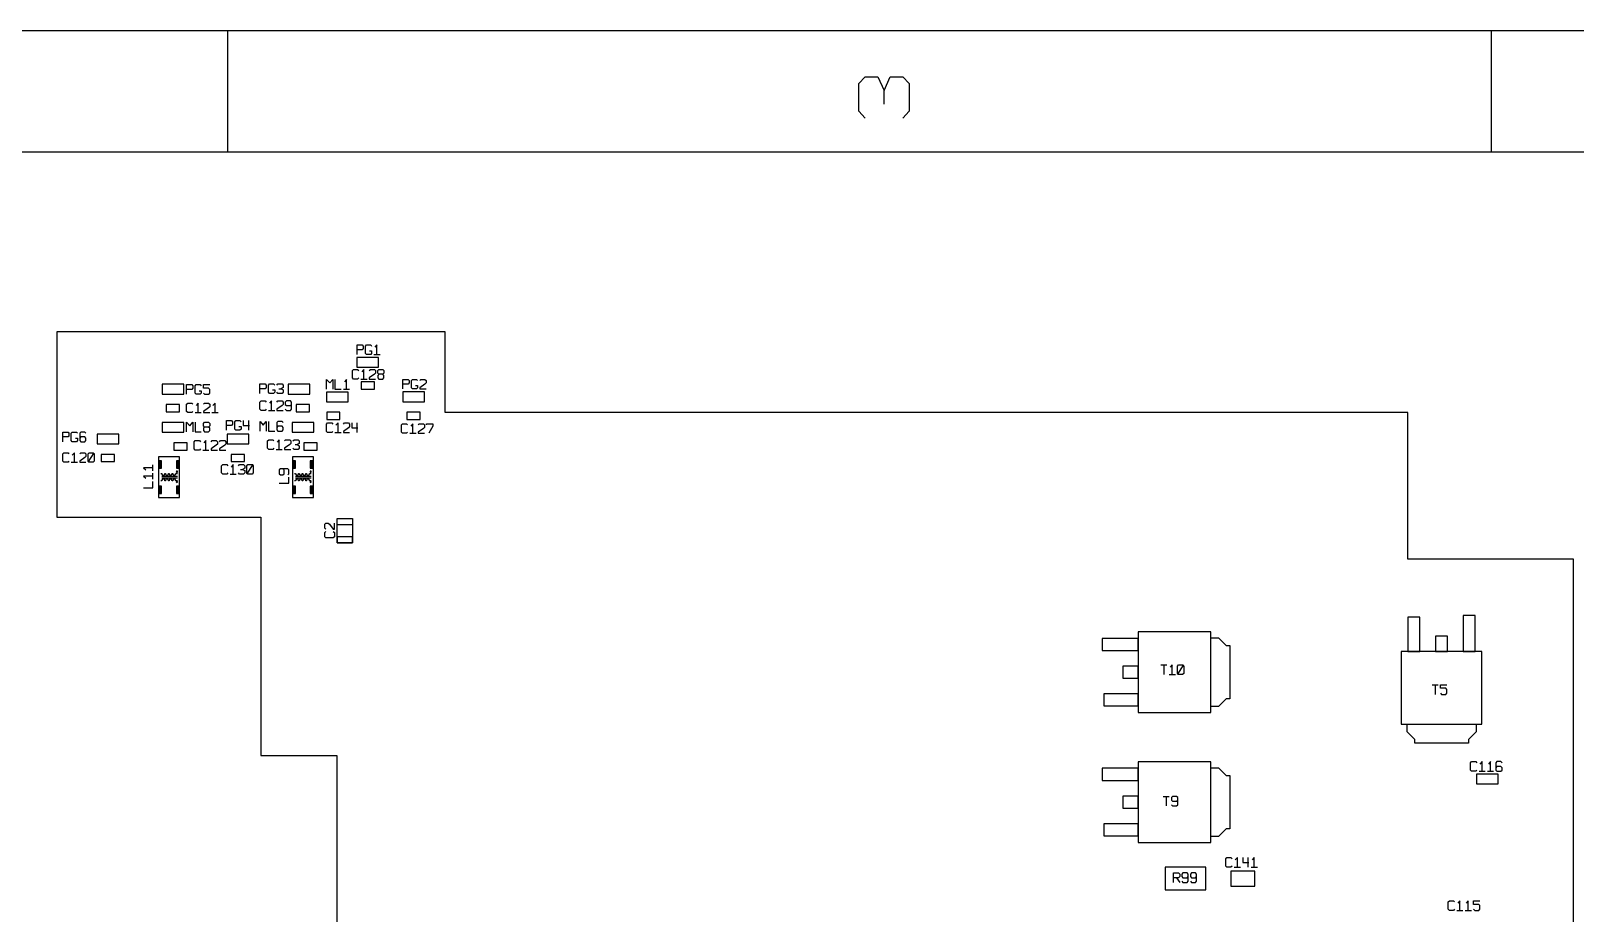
# Model space of a CAD drawing. Extents: x -262 to 926, y -118 to 722.
# Drawn here: x -11.1 to 351.9, y 514.7 to 722 of the extents above; entities that cross this region are included whole.
import ezdxf

# ---------------------------------------------------------------- set-up
doc = ezdxf.new("R2010")
doc.units = 0
doc.layers.add('1', color=1, linetype='CONTINUOUS')

msp = doc.modelspace()

# ---------------------------------------------------------------- linework, layer by layer
at = {"layer": '1'}
for p, q in [((926.33, 721.97), (-261.92, 721.97)), ((35.13, 721.97), (35.13, 693.7)), ((332.2, 721.97), (332.2, 693.7)), ((183.58, 709.6), (185.05, 711.2)), ((183.58, 703.12), (183.58, 709.6)), ((185.05, 711.2), (188, 711.2)), ((188, 711.2), (189.48, 707.97)), ((189.48, 707.97), (190.95, 711.2)), ((189.48, 704.75), (189.48, 707.97)), ((190.95, 711.2), (193.9, 711.2)), ((193.9, 711.2), (195.38, 709.6)), ((195.38, 709.6), (195.38, 703.12)), ((185.05, 701.5), (183.58, 703.12)), ((195.38, 703.12), (193.9, 701.5)), ((899.93, 693.47), (-235.5, 693.47)), ((86.3, 651.3), (-4.95, 651.3)), ((-4.95, 651.3), (-4.95, 607.72)), ((86.3, 632.32), (86.3, 651.3)), ((65.6, 645.93), (65.6, 648.18)), ((65.6, 648.18), (66.8, 648.18)), ((66.8, 647.05), (65.6, 647.05)), ((66.8, 648.18), (67.05, 647.9)), ((67.05, 647.33), (66.8, 647.05)), ((67.05, 647.9), (67.05, 647.33)), ((67.57, 647.9), (67.82, 648.18)), ((67.57, 646.2), (67.57, 647.9)), ((67.82, 645.92), (67.57, 646.2)), ((67.82, 648.18), (68.8, 648.18)), ((68.55, 646.78), (69.02, 646.78)), ((68.8, 648.18), (69.02, 647.9)), ((69.02, 646.2), (68.8, 645.92)), ((69.02, 646.78), (69.02, 646.2)), ((70.27, 648.18), (69.8, 647.63)), ((70.27, 645.93), (70.27, 648.18)), ((70.65, 645.2), (65.57, 645.2)), ((65.57, 645.2), (65.57, 642.93)), ((65.57, 642.93), (70.65, 642.93)), ((68.8, 645.92), (67.82, 645.92)), ((69.55, 645.93), (71.02, 645.93)), ((70.65, 642.93), (70.65, 645.2)), ((24.85, 638.93), (19.75, 638.93)), ((19.75, 638.93), (19.75, 636.65)), ((24.85, 636.65), (24.85, 638.93)), ((42.77, 636.75), (42.77, 639.03)), ((42.77, 639.03), (44, 639.03)), ((44, 639.03), (44.22, 638.73)), ((44.77, 638.73), (45, 639.03)), ((45, 639.03), (45.97, 639.03)), ((45.97, 639.03), (46.22, 638.73)), ((46.75, 638.73), (46.97, 639.03)), ((46.97, 639.03), (47.95, 639.03)), ((47.95, 639.03), (48.2, 638.73)), ((54.5, 638.93), (49.4, 638.93)), ((49.4, 638.93), (49.4, 636.65)), ((54.5, 636.65), (54.5, 638.93)), ((58.4, 637.82), (58.4, 640.1)), ((58.4, 640.1), (59.15, 639.25)), ((59.15, 639.25), (59.88, 640.1)), ((59.88, 640.1), (59.88, 637.82)), ((60.4, 640.1), (60.4, 637.82)), ((63.1, 640.1), (62.63, 639.52)), ((63.1, 637.82), (63.1, 640.1)), ((64.52, 642.15), (64.77, 642.42)), ((64.52, 640.45), (64.52, 642.15)), ((64.77, 640.17), (64.52, 640.45)), ((64.77, 642.42), (65.72, 642.42)), ((65.72, 640.17), (64.77, 640.17)), ((65.72, 642.42), (65.97, 642.15)), ((65.97, 640.45), (65.72, 640.17)), ((66.5, 640.17), (67.95, 640.17)), ((66.55, 639.52), (66.55, 637.82)), ((69.67, 639.52), (66.55, 639.52)), ((67.22, 642.42), (66.75, 641.87)), ((67.22, 640.17), (67.22, 642.42)), ((68.47, 642.15), (68.72, 642.42)), ((69.7, 641.3), (68.47, 640.45)), ((68.47, 640.45), (68.47, 640.17)), ((68.47, 640.17), (69.92, 640.17)), ((68.72, 642.42), (69.7, 642.42)), ((69.67, 637.82), (69.67, 639.52)), ((69.7, 642.42), (69.92, 642.15)), ((69.92, 641.57), (69.7, 641.3)), ((69.92, 642.15), (69.92, 641.57)), ((70.45, 642.15), (70.7, 642.42)), ((70.45, 641.57), (70.45, 642.15)), ((70.7, 641.3), (70.45, 641.57)), ((70.7, 641.3), (70.45, 641.02)), ((70.45, 641.02), (70.45, 640.45)), ((70.45, 640.45), (70.7, 640.17)), ((70.7, 642.42), (71.67, 642.42)), ((71.67, 641.3), (70.7, 641.3)), ((70.7, 640.17), (71.67, 640.17)), ((71.67, 642.42), (71.92, 642.15)), ((71.92, 641.57), (71.67, 641.3)), ((71.92, 641.02), (71.67, 641.3)), ((71.67, 640.17), (71.92, 640.45)), ((71.92, 642.15), (71.92, 641.57)), ((71.92, 640.45), (71.92, 641.02)), ((76.37, 637.83), (76.37, 640.1)), ((76.37, 640.1), (77.6, 640.1)), ((77.6, 638.97), (76.37, 638.97)), ((77.6, 640.1), (77.82, 639.83)), ((77.82, 639.25), (77.6, 638.97)), ((77.82, 639.83), (77.82, 639.25)), ((78.35, 639.83), (78.6, 640.1)), ((78.35, 638.12), (78.35, 639.83)), ((78.6, 640.1), (79.57, 640.1)), ((79.57, 640.1), (79.82, 639.83)), ((80.35, 639.83), (80.57, 640.1)), ((81.55, 638.97), (80.35, 638.12)), ((80.57, 640.1), (81.55, 640.1)), ((81.55, 640.1), (81.8, 639.83)), ((81.8, 639.25), (81.55, 638.97)), ((81.8, 639.83), (81.8, 639.25)), ((19.75, 636.65), (24.85, 636.65)), ((25.52, 636.58), (25.52, 638.85)), ((25.52, 638.85), (26.75, 638.85)), ((26.75, 637.7), (25.52, 637.7)), ((26.75, 638.85), (27, 638.55)), ((27, 638), (26.75, 637.7)), ((27, 638.55), (27, 638)), ((27.52, 638.55), (27.75, 638.85)), ((27.52, 636.85), (27.52, 638.55)), ((27.75, 636.58), (27.52, 636.85)), ((27.75, 638.85), (28.72, 638.85)), ((28.72, 636.58), (27.75, 636.58)), ((28.47, 637.43), (28.97, 637.43)), ((28.72, 638.85), (28.97, 638.55)), ((28.97, 636.85), (28.72, 636.58)), ((28.97, 637.43), (28.97, 636.85)), ((29.5, 638), (29.5, 638.85)), ((29.5, 638.85), (30.95, 638.85)), ((30.7, 638), (29.5, 638)), ((29.5, 636.85), (29.75, 636.58)), ((29.75, 636.58), (30.7, 636.58)), ((30.95, 637.7), (30.7, 638)), ((30.7, 636.58), (30.95, 636.85)), ((30.95, 636.85), (30.95, 637.7)), ((44, 637.9), (42.77, 637.9)), ((44.22, 638.18), (44, 637.9)), ((44.22, 638.73), (44.22, 638.18)), ((44.77, 637.05), (44.77, 638.73)), ((45, 636.75), (44.77, 637.05)), ((45.97, 636.75), (45, 636.75)), ((45.72, 637.6), (46.22, 637.6)), ((46.22, 637.05), (45.97, 636.75)), ((46.22, 637.6), (46.22, 637.05)), ((46.97, 636.75), (46.75, 637.05)), ((47.95, 636.75), (46.97, 636.75)), ((47.22, 637.9), (47.72, 637.9)), ((48.2, 638.18), (47.72, 637.9)), ((47.72, 637.9), (48.2, 637.6)), ((48.2, 637.05), (47.95, 636.75)), ((48.2, 638.73), (48.2, 638.18)), ((48.2, 637.6), (48.2, 637.05)), ((49.4, 636.65), (54.5, 636.65)), ((63.48, 637.12), (58.38, 637.12)), ((58.38, 637.12), (58.38, 634.85)), ((60.4, 637.82), (61.85, 637.82)), ((62.38, 637.82), (63.83, 637.82)), ((63.48, 634.85), (63.48, 637.12)), ((66.55, 637.82), (69.67, 637.82)), ((81.45, 637.13), (76.35, 637.13)), ((76.35, 637.13), (76.35, 634.85)), ((78.6, 637.83), (78.35, 638.12)), ((79.57, 637.83), (78.6, 637.83)), ((79.32, 638.67), (79.82, 638.67)), ((79.82, 638.12), (79.57, 637.83)), ((79.82, 638.67), (79.82, 638.12)), ((80.35, 638.12), (80.35, 637.83)), ((80.35, 637.83), (81.8, 637.83)), ((81.45, 634.85), (81.45, 637.13)), ((23.85, 634.15), (20.75, 634.15)), ((20.75, 634.15), (20.75, 632.45)), ((20.75, 632.45), (23.85, 632.45)), ((23.85, 632.45), (23.85, 634.15)), ((25.52, 634.25), (25.77, 634.52)), ((25.52, 632.55), (25.52, 634.25)), ((25.77, 632.27), (25.52, 632.55)), ((25.77, 634.52), (26.75, 634.52)), ((26.75, 632.27), (25.77, 632.27)), ((26.75, 634.52), (27, 634.25)), ((27, 632.55), (26.75, 632.27)), ((27.52, 632.27), (28.97, 632.27)), ((28.25, 634.52), (27.75, 633.97)), ((28.25, 632.27), (28.25, 634.52)), ((29.5, 634.25), (29.75, 634.52)), ((30.7, 633.4), (29.5, 632.55)), ((29.5, 632.55), (29.5, 632.27)), ((29.5, 632.27), (30.95, 632.27)), ((29.75, 634.52), (30.7, 634.52)), ((30.7, 634.52), (30.95, 634.25)), ((30.95, 633.67), (30.7, 633.4)), ((30.95, 634.25), (30.95, 633.67)), ((31.47, 632.27), (32.92, 632.27)), ((32.2, 634.52), (31.72, 633.97)), ((32.2, 632.27), (32.2, 634.52)), ((42.77, 634.77), (43.02, 635.07)), ((42.77, 633.07), (42.77, 634.77)), ((43.02, 632.8), (42.77, 633.07)), ((43.02, 635.07), (44, 635.07)), ((44, 632.8), (43.02, 632.8)), ((44, 635.07), (44.22, 634.77)), ((44.22, 633.07), (44, 632.8)), ((44.77, 632.8), (46.22, 632.8)), ((45.5, 635.07), (45, 634.5)), ((45.5, 632.8), (45.5, 635.07)), ((46.75, 634.77), (46.97, 635.07)), ((47.95, 633.92), (46.75, 633.07)), ((46.75, 633.07), (46.75, 632.8)), ((46.75, 632.8), (48.2, 632.8)), ((46.97, 635.07), (47.95, 635.07)), ((47.95, 635.07), (48.2, 634.77)), ((48.2, 634.22), (47.95, 633.92)), ((48.2, 634.77), (48.2, 634.22)), ((48.97, 635.07), (48.72, 634.77)), ((48.72, 634.77), (48.72, 634.22)), ((48.72, 634.22), (48.97, 633.92)), ((48.72, 633.07), (48.97, 632.8)), ((49.92, 635.07), (48.97, 635.07)), ((48.97, 633.92), (49.92, 633.92)), ((48.97, 632.8), (49.92, 632.8)), ((50.17, 634.77), (49.92, 635.07)), ((49.92, 633.92), (50.17, 634.22)), ((49.92, 632.8), (50.17, 633.07)), ((50.17, 633.07), (50.17, 634.77)), ((54.4, 634.15), (51.27, 634.15)), ((51.27, 634.15), (51.27, 632.45)), ((51.27, 632.45), (54.4, 632.45)), ((54.4, 632.45), (54.4, 634.15)), ((58.38, 634.85), (63.48, 634.85)), ((58.47, 632.35), (58.47, 630.65)), ((61.57, 632.35), (58.47, 632.35)), ((61.57, 630.65), (61.57, 632.35)), ((76.35, 634.85), (81.45, 634.85)), ((77.32, 632.35), (77.32, 630.65)), ((80.45, 632.35), (77.32, 632.35)), ((80.45, 630.65), (80.45, 632.35)), ((312.63, 632.32), (86.3, 632.32)), ((312.63, 597.82), (312.63, 632.32)), ((24.85, 629.92), (19.75, 629.92)), ((19.75, 629.92), (19.75, 627.67)), ((24.85, 627.67), (24.85, 629.92)), ((25.53, 627.77), (25.53, 630.02)), ((25.53, 630.02), (26.28, 629.2)), ((26.28, 629.2), (27, 630.02)), ((27, 630.02), (27, 627.77)), ((27.53, 630.02), (27.53, 627.77)), ((29.5, 629.75), (29.75, 630.02)), ((29.5, 629.2), (29.5, 629.75)), ((29.75, 628.9), (29.5, 629.2)), ((29.75, 628.9), (29.5, 628.62)), ((29.5, 628.62), (29.5, 628.05)), ((29.5, 628.05), (29.75, 627.77)), ((29.75, 630.02), (30.7, 630.02)), ((30.7, 628.9), (29.75, 628.9)), ((30.7, 630.02), (30.95, 629.75)), ((30.95, 629.2), (30.7, 628.9)), ((30.95, 628.62), (30.7, 628.9)), ((30.7, 627.77), (30.95, 628.05)), ((30.95, 629.75), (30.95, 629.2)), ((30.95, 628.05), (30.95, 628.62)), ((34.87, 628.13), (34.87, 630.4)), ((34.87, 630.4), (36.1, 630.4)), ((36.1, 629.28), (34.87, 629.28)), ((36.1, 630.4), (36.32, 630.13)), ((36.32, 629.55), (36.1, 629.28)), ((36.32, 630.13), (36.32, 629.55)), ((36.85, 630.13), (37.1, 630.4)), ((36.85, 628.43), (36.85, 630.13)), ((37.1, 628.13), (36.85, 628.43)), ((37.1, 630.4), (38.07, 630.4)), ((38.07, 628.13), (37.1, 628.13)), ((37.82, 628.98), (38.32, 628.98)), ((38.07, 630.4), (38.32, 630.13)), ((38.32, 628.43), (38.07, 628.13)), ((38.32, 628.98), (38.32, 628.43)), ((38.85, 630.4), (38.85, 629.28)), ((38.85, 629.28), (40.3, 629.28)), ((40.05, 630.4), (40.05, 628.13)), ((42.78, 627.95), (42.78, 630.22)), ((42.78, 630.22), (43.5, 629.37)), ((43.5, 629.37), (44.23, 630.22)), ((44.23, 630.22), (44.23, 627.95)), ((44.78, 630.22), (44.78, 627.95)), ((46.98, 630.22), (46.75, 629.92)), ((46.75, 629.92), (46.75, 628.22)), ((46.98, 629.07), (46.75, 628.8)), ((46.75, 628.22), (46.98, 627.95)), ((47.95, 630.22), (46.98, 630.22)), ((47.95, 629.07), (46.98, 629.07)), ((48.2, 629.92), (47.95, 630.22)), ((48.2, 628.8), (47.95, 629.07)), ((47.95, 627.95), (48.2, 628.22)), ((48.2, 628.22), (48.2, 628.8)), ((55.4, 629.92), (50.3, 629.92)), ((50.3, 629.92), (50.3, 627.67)), ((55.4, 627.67), (55.4, 629.92)), ((58.4, 629.57), (58.65, 629.85)), ((58.4, 627.87), (58.4, 629.57)), ((58.47, 630.65), (61.57, 630.65)), ((58.65, 629.85), (59.62, 629.85)), ((59.62, 629.85), (59.87, 629.57)), ((61.12, 629.85), (60.62, 629.3)), ((61.12, 627.6), (61.12, 629.85)), ((62.37, 629.57), (62.62, 629.85)), ((63.57, 628.72), (62.37, 627.87)), ((62.62, 629.85), (63.57, 629.85)), ((63.57, 629.85), (63.82, 629.57)), ((63.82, 629), (63.57, 628.72)), ((63.82, 629.57), (63.82, 629)), ((64.35, 629.85), (64.35, 628.72)), ((64.35, 628.72), (65.8, 628.72)), ((65.57, 629.85), (65.57, 627.6)), ((76.02, 629.4), (76.25, 629.67)), ((76.02, 627.7), (76.02, 629.4)), ((76.25, 629.67), (77.22, 629.67)), ((77.22, 629.67), (77.47, 629.4)), ((77.32, 630.65), (80.45, 630.65)), ((78.72, 629.67), (78.25, 629.1)), ((78.72, 627.42), (78.72, 629.67)), ((79.97, 629.4), (80.22, 629.67)), ((81.2, 628.55), (79.97, 627.7)), ((80.22, 629.67), (81.2, 629.67)), ((81.2, 629.67), (81.42, 629.4)), ((81.42, 628.82), (81.2, 628.55)), ((81.42, 629.4), (81.42, 628.82)), ((81.95, 629.4), (81.95, 629.67)), ((81.95, 629.67), (83.42, 629.67)), ((83.42, 629.1), (82.45, 627.42)), ((83.42, 629.67), (83.42, 629.1)), ((-3.58, 625.45), (-3.58, 627.7)), ((-3.58, 627.7), (-2.35, 627.7)), ((-2.35, 626.57), (-3.58, 626.57)), ((-2.35, 627.7), (-2.13, 627.42)), ((-2.13, 626.85), (-2.35, 626.57)), ((-2.13, 627.42), (-2.13, 626.85)), ((-1.6, 627.42), (-1.35, 627.7)), ((-1.6, 625.72), (-1.6, 627.42)), ((-1.35, 625.45), (-1.6, 625.72)), ((-1.35, 627.7), (-0.38, 627.7)), ((-0.38, 625.45), (-1.35, 625.45)), ((-0.63, 626.27), (-0.13, 626.27)), ((-0.38, 627.7), (-0.13, 627.42)), ((-0.13, 625.72), (-0.38, 625.45)), ((-0.13, 626.27), (-0.13, 625.72)), ((0.62, 627.7), (0.4, 627.42)), ((0.4, 627.42), (0.4, 625.72)), ((0.62, 626.57), (0.4, 626.27)), ((0.4, 625.72), (0.62, 625.45)), ((1.6, 627.7), (0.62, 627.7)), ((1.6, 626.57), (0.62, 626.57)), ((0.62, 625.45), (1.6, 625.45)), ((1.85, 627.42), (1.6, 627.7)), ((1.85, 626.27), (1.6, 626.57)), ((1.6, 625.45), (1.85, 625.72)), ((1.85, 625.72), (1.85, 626.27)), ((9.57, 627.23), (4.47, 627.23)), ((4.47, 627.23), (4.47, 624.98)), ((4.47, 624.98), (9.57, 624.98)), ((9.57, 624.98), (9.57, 627.23)), ((19.75, 627.67), (24.85, 627.67)), ((25.65, 625.15), (22.55, 625.15)), ((22.55, 625.15), (22.55, 623.45)), ((25.65, 623.45), (25.65, 625.15)), ((27.32, 625.45), (27.57, 625.72)), ((27.32, 623.75), (27.32, 625.45)), ((27.53, 627.77), (28.98, 627.77)), ((27.57, 625.72), (28.55, 625.72)), ((28.55, 625.72), (28.77, 625.45)), ((30.05, 625.72), (29.55, 625.15)), ((29.75, 627.77), (30.7, 627.77)), ((30.05, 623.45), (30.05, 625.72)), ((31.3, 625.45), (31.52, 625.72)), ((32.5, 624.6), (31.3, 623.75)), ((31.52, 625.72), (32.5, 625.72)), ((32.5, 625.72), (32.75, 625.45)), ((32.75, 624.87), (32.5, 624.6)), ((32.75, 625.45), (32.75, 624.87)), ((33.27, 625.45), (33.52, 625.72)), ((34.47, 624.6), (33.27, 623.75)), ((33.52, 625.72), (34.47, 625.72)), ((34.47, 625.72), (34.72, 625.45)), ((34.72, 624.87), (34.47, 624.6)), ((34.72, 625.45), (34.72, 624.87)), ((40.12, 627.23), (35.02, 627.23)), ((35.02, 627.23), (35.02, 624.98)), ((35.02, 624.98), (40.12, 624.98)), ((40.12, 624.98), (40.12, 627.23)), ((44.57, 625.62), (44.82, 625.9)), ((44.57, 623.92), (44.57, 625.62)), ((44.78, 627.95), (46.23, 627.95)), ((44.82, 625.9), (45.8, 625.9)), ((45.8, 625.9), (46.02, 625.62)), ((47.27, 625.9), (46.8, 625.35)), ((46.98, 627.95), (47.95, 627.95)), ((47.27, 623.65), (47.27, 625.9)), ((48.55, 625.62), (48.77, 625.9)), ((49.75, 624.77), (48.55, 623.92)), ((48.77, 625.9), (49.75, 625.9)), ((49.75, 625.9), (50, 625.62)), ((50, 625.05), (49.75, 624.77)), ((50, 625.62), (50, 625.05)), ((50.3, 627.67), (55.4, 627.67)), ((50.52, 625.62), (50.77, 625.9)), ((50.77, 625.9), (51.72, 625.9)), ((51, 624.77), (51.5, 624.77)), ((51.97, 625.05), (51.5, 624.77)), ((51.5, 624.77), (51.97, 624.5)), ((51.72, 625.9), (51.97, 625.62)), ((51.97, 625.62), (51.97, 625.05)), ((51.97, 624.5), (51.97, 623.92)), ((56.2, 625.15), (53.07, 625.15)), ((53.07, 625.15), (53.07, 623.45)), ((56.2, 623.45), (56.2, 625.15)), ((58.65, 627.6), (58.4, 627.87)), ((59.62, 627.6), (58.65, 627.6)), ((59.87, 627.87), (59.62, 627.6)), ((60.4, 627.6), (61.85, 627.6)), ((62.37, 627.87), (62.37, 627.6)), ((62.37, 627.6), (63.82, 627.6)), ((76.25, 627.42), (76.02, 627.7)), ((77.22, 627.42), (76.25, 627.42)), ((77.47, 627.7), (77.22, 627.42)), ((78, 627.42), (79.45, 627.42)), ((79.97, 627.7), (79.97, 627.42)), ((79.97, 627.42), (81.42, 627.42)), ((-3.58, 622.57), (-3.33, 622.85)), ((-3.58, 620.87), (-3.58, 622.57)), ((-3.33, 620.6), (-3.58, 620.87)), ((-3.33, 622.85), (-2.35, 622.85)), ((-2.35, 622.85), (-2.13, 622.57)), ((-2.13, 620.87), (-2.35, 620.6)), ((-0.85, 622.85), (-1.35, 622.27)), ((-0.85, 620.6), (-0.85, 622.85)), ((0.4, 622.57), (0.62, 622.85)), ((1.6, 621.72), (0.4, 620.87)), ((0.4, 620.87), (0.4, 620.6)), ((0.62, 622.85), (1.6, 622.85)), ((1.6, 622.85), (1.85, 622.57)), ((1.85, 622), (1.6, 621.72)), ((1.85, 622.57), (1.85, 622)), ((2.37, 622.57), (2.62, 622.85)), ((2.37, 620.6), (3.82, 622.85)), ((2.37, 620.87), (2.37, 622.57)), ((2.62, 620.6), (2.37, 620.87)), ((2.62, 622.85), (3.57, 622.85)), ((3.57, 622.85), (3.82, 622.57)), ((3.82, 620.87), (3.57, 620.6)), ((3.82, 622.57), (3.82, 620.87)), ((8.57, 622.45), (5.47, 622.45)), ((5.47, 622.45), (5.47, 620.77)), ((5.47, 620.77), (8.57, 620.77)), ((8.57, 620.77), (8.57, 622.45)), ((18.93, 621.92), (18.93, 612.37)), ((23.88, 621.92), (18.93, 621.92)), ((19.63, 620.95), (19.08, 620.95)), ((19.08, 620.95), (19.08, 619.25)), ((19.35, 619.25), (19.35, 620.95)), ((19.63, 619.25), (19.63, 620.95)), ((22.55, 623.45), (25.65, 623.45)), ((23.73, 620.95), (23.18, 620.95)), ((23.18, 620.95), (23.18, 619.25)), ((23.45, 619.25), (23.45, 620.95)), ((23.73, 619.25), (23.73, 620.95)), ((23.88, 612.37), (23.88, 621.92)), ((27.57, 623.45), (27.32, 623.75)), ((28.55, 623.45), (27.57, 623.45)), ((28.77, 623.75), (28.55, 623.45)), ((29.3, 623.45), (30.77, 623.45)), ((31.3, 623.75), (31.3, 623.45)), ((31.3, 623.45), (32.75, 623.45)), ((33.27, 623.75), (33.27, 623.45)), ((33.27, 623.45), (34.72, 623.45)), ((39.12, 622.45), (36.02, 622.45)), ((36.02, 622.45), (36.02, 620.77)), ((36.02, 620.77), (39.12, 620.77)), ((39.12, 620.77), (39.12, 622.45)), ((44.82, 623.65), (44.57, 623.92)), ((45.8, 623.65), (44.82, 623.65)), ((46.02, 623.92), (45.8, 623.65)), ((46.55, 623.65), (48.02, 623.65)), ((48.55, 623.92), (48.55, 623.65)), ((48.55, 623.65), (50, 623.65)), ((50.38, 621.92), (50.38, 612.37)), ((55.33, 621.92), (50.38, 621.92)), ((51.08, 620.95), (50.5, 620.95)), ((50.5, 620.95), (50.5, 619.25)), ((50.77, 623.65), (50.52, 623.92)), ((51.72, 623.65), (50.77, 623.65)), ((50.8, 619.25), (50.8, 620.95)), ((51.08, 619.25), (51.08, 620.95)), ((51.97, 623.92), (51.72, 623.65)), ((53.07, 623.45), (56.2, 623.45)), ((55.18, 620.95), (54.6, 620.95)), ((54.6, 620.95), (54.6, 619.25)), ((54.9, 619.25), (54.9, 620.95)), ((55.18, 619.25), (55.18, 620.95)), ((55.33, 612.37), (55.33, 621.92)), ((-2.35, 620.6), (-3.33, 620.6)), ((-1.6, 620.6), (-0.13, 620.6)), ((0.4, 620.6), (1.85, 620.6)), ((3.57, 620.6), (2.62, 620.6)), ((17.6, 619.32), (15.35, 619.32)), ((15.35, 619.32), (15.9, 618.85)), ((17.6, 617.35), (15.35, 617.35)), ((15.35, 617.35), (15.9, 616.85)), ((17.6, 618.6), (17.6, 620.05)), ((17.6, 616.62), (17.6, 618.07)), ((19.08, 619.25), (19.63, 619.25)), ((19.43, 617.97), (19.7, 617.97)), ((19.7, 617.97), (19.7, 617.9)), ((19.7, 617.9), (19.8, 617.65)), ((23.38, 617.25), (19.7, 617.25)), ((19.8, 617.65), (20.05, 617.55)), ((20.05, 617.55), (20.3, 617.65)), ((20.3, 617.65), (20.43, 617.9)), ((20.43, 617.9), (20.43, 617.97)), ((20.43, 617.97), (20.55, 617.97)), ((20.55, 617.97), (20.55, 617.9)), ((20.55, 617.9), (20.65, 617.65)), ((20.65, 617.65), (20.9, 617.55)), ((20.9, 617.55), (21.15, 617.65)), ((21.15, 617.65), (21.25, 617.9)), ((21.25, 617.9), (21.25, 617.97)), ((21.25, 617.97), (21.4, 617.97)), ((21.4, 617.97), (21.4, 617.9)), ((21.4, 617.9), (21.5, 617.65)), ((21.5, 617.65), (21.75, 617.55)), ((21.75, 617.55), (22, 617.65)), ((22, 617.65), (22.1, 617.9)), ((22.1, 617.9), (22.1, 617.97)), ((22.1, 617.97), (22.25, 617.97)), ((22.25, 617.97), (22.25, 617.9)), ((22.25, 617.9), (22.35, 617.65)), ((22.35, 617.65), (22.6, 617.55)), ((22.6, 617.55), (22.85, 617.65)), ((22.85, 617.65), (22.95, 617.9)), ((22.95, 617.9), (22.95, 617.97)), ((22.95, 617.97), (23.38, 617.97)), ((23.15, 618.5), (23.1, 618.4)), ((23.1, 618.4), (23.15, 618.3)), ((23.25, 618.52), (23.15, 618.5)), ((23.15, 618.3), (23.25, 618.25)), ((23.18, 619.25), (23.73, 619.25)), ((23.35, 618.5), (23.25, 618.52)), ((23.25, 618.25), (23.35, 618.3)), ((23.38, 618.4), (23.35, 618.5)), ((23.35, 618.3), (23.38, 618.4)), ((33.75, 619.8), (34, 620.08)), ((33.75, 618.1), (33.75, 619.8)), ((34, 617.8), (33.75, 618.1)), ((34, 620.08), (34.97, 620.08)), ((34.97, 617.8), (34, 617.8)), ((34.97, 620.08), (35.2, 619.8)), ((35.2, 618.1), (34.97, 617.8)), ((35.72, 617.8), (37.2, 617.8)), ((36.45, 620.08), (35.97, 619.5)), ((36.45, 617.8), (36.45, 620.08)), ((37.72, 619.8), (37.95, 620.08)), ((37.95, 617.8), (37.72, 618.1)), ((37.95, 620.08), (38.92, 620.08)), ((38.92, 617.8), (37.95, 617.8)), ((38.2, 618.95), (38.67, 618.95)), ((39.17, 619.22), (38.67, 618.95)), ((38.67, 618.95), (39.17, 618.65)), ((38.92, 620.08), (39.17, 619.8)), ((39.17, 618.1), (38.92, 617.8)), ((39.17, 619.8), (39.17, 619.22)), ((39.17, 618.65), (39.17, 618.1)), ((39.7, 619.8), (39.92, 620.08)), ((39.7, 617.8), (41.15, 620.08)), ((39.7, 618.1), (39.7, 619.8)), ((39.92, 617.8), (39.7, 618.1)), ((39.92, 620.08), (40.9, 620.08)), ((40.9, 617.8), (39.92, 617.8)), ((40.9, 620.08), (41.15, 619.8)), ((41.15, 618.1), (40.9, 617.8)), ((41.15, 619.8), (41.15, 618.1)), ((47.58, 619.1), (47.3, 618.87)), ((47.3, 618.87), (47.3, 617.9)), ((47.3, 617.9), (47.58, 617.65)), ((49.28, 619.1), (47.58, 619.1)), ((47.58, 617.65), (48.15, 617.65)), ((48.43, 618.87), (48.15, 619.1)), ((48.15, 617.65), (48.43, 617.9)), ((48.43, 617.9), (48.43, 618.87)), ((49.55, 618.87), (49.28, 619.1)), ((49.28, 617.65), (49.55, 617.9)), ((49.55, 617.9), (49.55, 618.87)), ((50.5, 619.25), (51.08, 619.25)), ((50.88, 617.97), (51.15, 617.97)), ((51.15, 617.97), (51.15, 617.9)), ((51.15, 617.9), (51.25, 617.65)), ((54.83, 617.25), (51.15, 617.25)), ((51.25, 617.65), (51.5, 617.55)), ((51.5, 617.55), (51.75, 617.65)), ((51.75, 617.65), (51.85, 617.9)), ((51.85, 617.9), (51.85, 617.97)), ((51.85, 617.97), (52, 617.97)), ((52, 617.97), (52, 617.9)), ((52, 617.9), (52.1, 617.65)), ((52.1, 617.65), (52.35, 617.55)), ((52.35, 617.55), (52.6, 617.65)), ((52.6, 617.65), (52.7, 617.9)), ((52.7, 617.9), (52.7, 617.97)), ((52.7, 617.97), (52.85, 617.97)), ((52.85, 617.97), (52.85, 617.9)), ((52.85, 617.9), (52.95, 617.65)), ((52.95, 617.65), (53.2, 617.55)), ((53.2, 617.55), (53.45, 617.65)), ((53.45, 617.65), (53.55, 617.9)), ((53.55, 617.9), (53.55, 617.97)), ((53.55, 617.97), (53.7, 617.97)), ((53.7, 617.97), (53.7, 617.9)), ((53.7, 617.9), (53.8, 617.65)), ((53.8, 617.65), (54.05, 617.55)), ((54.05, 617.55), (54.3, 617.65)), ((54.3, 617.65), (54.4, 617.9)), ((54.4, 617.9), (54.4, 617.97)), ((54.4, 617.97), (54.83, 617.97)), ((54.58, 618.5), (54.55, 618.4)), ((54.55, 618.4), (54.58, 618.3)), ((54.68, 618.52), (54.58, 618.5)), ((54.58, 618.3), (54.68, 618.25)), ((54.6, 619.25), (55.18, 619.25)), ((54.78, 618.5), (54.68, 618.52)), ((54.68, 618.25), (54.78, 618.3)), ((54.83, 618.4), (54.78, 618.5)), ((54.78, 618.3), (54.83, 618.4)), ((15.35, 614.62), (17.6, 614.62)), ((17.6, 614.62), (17.6, 616.1)), ((19.63, 615), (19.08, 615)), ((19.08, 615), (19.08, 613.3)), ((19.35, 613.3), (19.35, 615)), ((19.7, 616.27), (19.43, 616.27)), ((19.63, 613.3), (19.63, 615)), ((19.7, 616.97), (23.38, 616.97)), ((19.8, 616.6), (19.7, 616.35)), ((19.7, 616.35), (19.7, 616.27)), ((20.05, 616.7), (19.8, 616.6)), ((20.3, 616.6), (20.05, 616.7)), ((20.43, 616.35), (20.3, 616.6)), ((20.43, 616.27), (20.43, 616.35)), ((20.55, 616.27), (20.43, 616.27)), ((20.65, 616.6), (20.55, 616.35)), ((20.55, 616.35), (20.55, 616.27)), ((20.9, 616.7), (20.65, 616.6)), ((21.15, 616.6), (20.9, 616.7)), ((21.25, 616.35), (21.15, 616.6)), ((21.25, 616.27), (21.25, 616.35)), ((21.4, 616.27), (21.25, 616.27)), ((21.5, 616.6), (21.4, 616.35)), ((21.4, 616.35), (21.4, 616.27)), ((21.75, 616.7), (21.5, 616.6)), ((22, 616.6), (21.75, 616.7)), ((22.1, 616.35), (22, 616.6)), ((22.1, 616.27), (22.1, 616.35)), ((22.25, 616.27), (22.1, 616.27)), ((22.35, 616.6), (22.25, 616.35)), ((22.25, 616.35), (22.25, 616.27)), ((22.6, 616.7), (22.35, 616.6)), ((22.85, 616.6), (22.6, 616.7)), ((22.95, 616.35), (22.85, 616.6)), ((22.95, 616.27), (22.95, 616.35)), ((23.38, 616.27), (22.95, 616.27)), ((23.15, 616.1), (23.1, 616)), ((23.1, 616), (23.15, 615.9)), ((23.25, 616.12), (23.15, 616.1)), ((23.15, 615.9), (23.25, 615.85)), ((23.73, 615), (23.18, 615)), ((23.18, 615), (23.18, 613.3)), ((23.35, 616.1), (23.25, 616.12)), ((23.25, 615.85), (23.35, 615.9)), ((23.38, 616), (23.35, 616.1)), ((23.35, 615.9), (23.38, 616)), ((23.45, 613.3), (23.45, 615)), ((23.73, 613.3), (23.73, 615)), ((47.3, 615.67), (49.55, 615.67)), ((49.55, 615.67), (49.55, 617.12)), ((51.08, 615), (50.5, 615)), ((50.5, 615), (50.5, 613.3)), ((50.8, 613.3), (50.8, 615)), ((51.15, 616.27), (50.88, 616.27)), ((51.08, 613.3), (51.08, 615)), ((51.15, 616.97), (54.83, 616.97)), ((51.25, 616.6), (51.15, 616.35)), ((51.15, 616.35), (51.15, 616.27)), ((51.5, 616.7), (51.25, 616.6)), ((51.75, 616.6), (51.5, 616.7)), ((51.85, 616.35), (51.75, 616.6)), ((51.85, 616.27), (51.85, 616.35)), ((52, 616.27), (51.85, 616.27)), ((52.1, 616.6), (52, 616.35)), ((52, 616.35), (52, 616.27)), ((52.35, 616.7), (52.1, 616.6)), ((52.6, 616.6), (52.35, 616.7)), ((52.7, 616.35), (52.6, 616.6)), ((52.7, 616.27), (52.7, 616.35)), ((52.85, 616.27), (52.7, 616.27)), ((52.95, 616.6), (52.85, 616.35)), ((52.85, 616.35), (52.85, 616.27)), ((53.2, 616.7), (52.95, 616.6)), ((53.45, 616.6), (53.2, 616.7)), ((53.55, 616.35), (53.45, 616.6)), ((53.55, 616.27), (53.55, 616.35)), ((53.7, 616.27), (53.55, 616.27)), ((53.8, 616.6), (53.7, 616.35)), ((53.7, 616.35), (53.7, 616.27)), ((54.05, 616.7), (53.8, 616.6)), ((54.3, 616.6), (54.05, 616.7)), ((54.4, 616.35), (54.3, 616.6)), ((54.4, 616.27), (54.4, 616.35)), ((54.83, 616.27), (54.4, 616.27)), ((54.58, 616.1), (54.55, 616)), ((54.55, 616), (54.58, 615.9)), ((54.68, 616.12), (54.58, 616.1)), ((54.58, 615.9), (54.68, 615.85)), ((55.18, 615), (54.6, 615)), ((54.6, 615), (54.6, 613.3)), ((54.78, 616.1), (54.68, 616.12)), ((54.68, 615.85), (54.78, 615.9)), ((54.83, 616), (54.78, 616.1)), ((54.78, 615.9), (54.83, 616)), ((54.9, 613.3), (54.9, 615)), ((55.18, 613.3), (55.18, 615)), ((18.93, 612.37), (23.88, 612.37)), ((19.08, 613.3), (19.63, 613.3)), ((23.18, 613.3), (23.73, 613.3)), ((50.38, 612.37), (55.33, 612.37)), ((50.5, 613.3), (51.08, 613.3)), ((54.6, 613.3), (55.18, 613.3)), ((-4.95, 607.72), (43, 607.72)), ((43, 607.72), (43, 553.25)), ((57.98, 606.07), (58.25, 606.32)), ((58.25, 606.32), (58.83, 606.32)), ((58.83, 606.32), (59.1, 606.07)), ((60.25, 604.87), (60.25, 606.32)), ((60.93, 601.72), (60.93, 607.37)), ((60.93, 607.37), (64.53, 607.37)), ((60.93, 605.95), (60.93, 607.37)), ((60.93, 607.37), (64.53, 607.37)), ((64.53, 607.37), (64.53, 601.72)), ((64.53, 607.37), (64.53, 605.95)), ((57.98, 605.1), (57.98, 606.07)), ((58.25, 604.87), (57.98, 605.1)), ((57.98, 604.1), (58.25, 604.35)), ((57.98, 603.12), (57.98, 604.1)), ((58.25, 602.87), (57.98, 603.12)), ((59.95, 602.87), (58.25, 602.87)), ((59.1, 606.07), (59.95, 604.87)), ((59.95, 604.87), (60.25, 604.87)), ((59.95, 604.35), (60.25, 604.1)), ((60.25, 603.12), (59.95, 602.87)), ((60.25, 604.1), (60.25, 603.12)), ((64.53, 605.95), (60.93, 605.95)), ((64.53, 603.12), (60.93, 603.12)), ((60.93, 603.12), (60.93, 601.72)), ((64.53, 601.72), (64.53, 603.12)), ((64.53, 601.72), (60.93, 601.72)), ((60.93, 601.72), (64.53, 601.72)), ((351.53, 597.82), (312.63, 597.82)), ((351.53, 124.47), (351.53, 597.82)), ((328.45, 584.6), (325.63, 584.6)), ((325.63, 584.6), (325.63, 576.15)), ((328.45, 576.15), (328.45, 584.6)), ((315.45, 584.25), (312.6, 584.25)), ((312.6, 584.25), (312.6, 576.15)), ((315.45, 576.15), (315.45, 584.25)), ((249.2, 579.22), (240.77, 579.22)), ((240.77, 579.22), (240.77, 576.4)), ((266.27, 580.77), (249.2, 580.77)), ((249.2, 580.77), (249.2, 561.82)), ((249.2, 576.4), (249.2, 579.22)), ((266.27, 561.82), (266.27, 580.77)), ((266.27, 579.4), (268.07, 579.4)), ((268.07, 579.4), (269.87, 577.6)), ((269.87, 577.6), (270.77, 577.6)), ((270.77, 577.6), (270.77, 565.02)), ((321.95, 579.75), (319.13, 579.75)), ((319.13, 579.75), (319.13, 576.15)), ((321.95, 576.15), (321.95, 579.75)), ((240.77, 576.4), (249.2, 576.4)), ((330, 576.15), (311.05, 576.15)), ((311.05, 576.15), (311.05, 559.1)), ((312.6, 576.15), (315.45, 576.15)), ((319.13, 576.15), (321.95, 576.15)), ((325.63, 576.15), (328.45, 576.15)), ((330, 559.1), (330, 576.15)), ((249.2, 572.72), (245.62, 572.72)), ((245.62, 572.72), (245.62, 569.9)), ((249.2, 569.9), (249.2, 572.72)), ((254.52, 573), (255.97, 573)), ((255.25, 573), (255.25, 570.75)), ((256.5, 570.75), (257.95, 570.75)), ((257.22, 573), (256.72, 572.45)), ((257.22, 570.75), (257.22, 573)), ((258.47, 572.72), (258.72, 573)), ((258.47, 570.75), (259.92, 573)), ((258.47, 571.02), (258.47, 572.72)), ((258.72, 570.75), (258.47, 571.02)), ((258.72, 573), (259.67, 573)), ((259.67, 570.75), (258.72, 570.75)), ((259.67, 573), (259.92, 572.72)), ((259.92, 571.02), (259.67, 570.75)), ((259.92, 572.72), (259.92, 571.02)), ((245.62, 569.9), (249.2, 569.9)), ((318.3, 568.35), (319.75, 568.35)), ((319.03, 568.35), (319.03, 566.07)), ((320.28, 567.5), (320.28, 568.35)), ((320.28, 568.35), (321.75, 568.35)), ((321.5, 567.5), (320.28, 567.5)), ((320.28, 566.35), (320.53, 566.07)), ((321.75, 567.2), (321.5, 567.5)), ((321.5, 566.07), (321.75, 566.35)), ((321.75, 566.35), (321.75, 567.2)), ((249.2, 566.22), (241.12, 566.22)), ((241.12, 566.22), (241.12, 563.37)), ((241.12, 563.37), (249.2, 563.37)), ((249.2, 563.37), (249.2, 566.22)), ((268.07, 563.22), (266.27, 563.22)), ((269.87, 565.02), (268.07, 563.22)), ((270.77, 565.02), (269.87, 565.02)), ((320.53, 566.07), (321.5, 566.07)), ((249.2, 561.82), (266.27, 561.82)), ((311.05, 559.1), (330, 559.1)), ((312.45, 557.3), (312.45, 559.1)), ((328.63, 559.1), (328.63, 557.3)), ((314.25, 555.5), (312.45, 557.3)), ((314.25, 554.6), (314.25, 555.5)), ((328.63, 557.3), (326.83, 555.5)), ((326.83, 555.5), (326.83, 554.6)), ((43, 553.25), (43, 551.7)), ((326.83, 554.6), (314.25, 554.6)), ((43, 551.7), (60.83, 551.7)), ((60.83, 551.7), (60.83, 509.27)), ((249.2, 548.7), (240.78, 548.7)), ((240.78, 548.7), (240.78, 545.85)), ((266.28, 550.25), (249.2, 550.25)), ((249.2, 550.25), (249.2, 531.3)), ((249.2, 545.85), (249.2, 548.7)), ((266.28, 531.3), (266.28, 550.25)), ((266.28, 548.85), (268.08, 548.85)), ((268.08, 548.85), (269.88, 547.05)), ((327.35, 549.97), (327.6, 550.27)), ((327.35, 548.3), (327.35, 549.97)), ((327.6, 548), (327.35, 548.3)), ((327.6, 550.27), (328.57, 550.27)), ((328.57, 550.27), (328.82, 549.97)), ((328.82, 548.3), (328.57, 548)), ((330.07, 550.27), (329.57, 549.7)), ((330.07, 548), (330.07, 550.27)), ((332.05, 550.27), (331.55, 549.7)), ((332.05, 548), (332.05, 550.27)), ((333.55, 550.27), (333.3, 549.97)), ((333.3, 549.97), (333.3, 548.3)), ((333.55, 549.15), (333.3, 548.85)), ((333.3, 548.3), (333.55, 548)), ((334.5, 550.27), (333.55, 550.27)), ((334.5, 549.15), (333.55, 549.15)), ((334.75, 549.97), (334.5, 550.27)), ((334.75, 548.85), (334.5, 549.15)), ((334.5, 548), (334.75, 548.3)), ((334.75, 548.3), (334.75, 548.85)), ((240.78, 545.85), (249.2, 545.85)), ((269.88, 547.05), (270.78, 547.05)), ((270.78, 547.05), (270.78, 534.47)), ((328.57, 548), (327.6, 548)), ((333.85, 547.3), (328.77, 547.3)), ((328.77, 547.3), (328.77, 545.02)), ((328.77, 545.02), (333.85, 545.02)), ((329.35, 548), (330.8, 548)), ((331.32, 548), (332.77, 548)), ((333.55, 548), (334.5, 548)), ((333.85, 545.02), (333.85, 547.3)), ((249.2, 542.17), (245.63, 542.17)), ((245.63, 542.17), (245.63, 539.35)), ((249.2, 539.35), (249.2, 542.17)), ((255.08, 542.1), (256.53, 542.1)), ((255.8, 542.1), (255.8, 539.85)), ((257.3, 542.1), (257.05, 541.82)), ((257.05, 541.82), (257.05, 541.25)), ((257.05, 541.25), (257.3, 540.97)), ((258.25, 542.1), (257.3, 542.1)), ((257.3, 540.97), (258.25, 540.97)), ((258.5, 541.82), (258.25, 542.1)), ((258.25, 540.97), (258.5, 541.25)), ((258.5, 540.12), (258.5, 541.82)), ((245.63, 539.35), (249.2, 539.35)), ((257.05, 540.12), (257.3, 539.85)), ((257.3, 539.85), (258.25, 539.85)), ((258.25, 539.85), (258.5, 540.12)), ((249.2, 535.67), (241.13, 535.67)), ((241.13, 535.67), (241.13, 532.85)), ((249.2, 532.85), (249.2, 535.67)), ((269.88, 534.47), (268.08, 532.67)), ((270.78, 534.47), (269.88, 534.47)), ((241.13, 532.85), (249.2, 532.85)), ((249.2, 531.3), (266.28, 531.3)), ((268.08, 532.67), (266.28, 532.67)), ((269.83, 527.45), (270.08, 527.72)), ((269.83, 525.75), (269.83, 527.45)), ((270.08, 527.72), (271.03, 527.72)), ((271.03, 527.72), (271.28, 527.45)), ((272.53, 527.72), (272.05, 527.17)), ((272.53, 525.47), (272.53, 527.72)), ((273.78, 527.72), (273.78, 526.6)), ((273.78, 526.6), (275.25, 526.6)), ((275, 527.72), (275, 525.47)), ((276.5, 527.72), (276, 527.17)), ((276.5, 525.47), (276.5, 527.72)), ((265.15, 525.45), (255.53, 525.45)), ((255.53, 525.45), (255.53, 520.15)), ((257.53, 521.87), (257.53, 524.15)), ((257.53, 524.15), (258.73, 524.15)), ((258.73, 523), (257.53, 523)), ((258.25, 523), (258.98, 521.87)), ((258.73, 524.15), (258.98, 523.85)), ((258.98, 523.3), (258.73, 523)), ((258.98, 523.85), (258.98, 523.3)), ((259.75, 524.15), (259.5, 523.85)), ((259.5, 523.85), (259.5, 523.3)), ((259.5, 523.3), (259.75, 523)), ((260.7, 524.15), (259.75, 524.15)), ((259.75, 523), (260.7, 523)), ((260.95, 523.85), (260.7, 524.15)), ((260.7, 523), (260.95, 523.3)), ((260.95, 522.15), (260.95, 523.85)), ((261.73, 524.15), (261.48, 523.85)), ((261.48, 523.85), (261.48, 523.3)), ((261.48, 523.3), (261.73, 523)), ((262.7, 524.15), (261.73, 524.15)), ((261.73, 523), (262.7, 523)), ((262.93, 523.85), (262.7, 524.15)), ((262.7, 523), (262.93, 523.3)), ((262.93, 522.15), (262.93, 523.85)), ((265.15, 520.15), (265.15, 525.45)), ((270.08, 525.47), (269.83, 525.75)), ((271.03, 525.47), (270.08, 525.47)), ((276.65, 524.57), (271, 524.57)), ((271, 524.57), (271, 521.02)), ((271.28, 525.75), (271.03, 525.47)), ((271.8, 525.47), (273.25, 525.47)), ((275.78, 525.47), (277.23, 525.47)), ((276.65, 521.02), (276.65, 524.57)), ((255.53, 520.15), (265.15, 520.15)), ((259.5, 522.15), (259.75, 521.87)), ((259.75, 521.87), (260.7, 521.87)), ((260.7, 521.87), (260.95, 522.15)), ((261.48, 522.15), (261.73, 521.87)), ((261.73, 521.87), (262.7, 521.87)), ((262.7, 521.87), (262.93, 522.15)), ((271, 521.02), (276.65, 521.02)), ((322.12, 517.3), (322.37, 517.57)), ((322.12, 515.6), (322.12, 517.3)), ((322.37, 515.32), (322.12, 515.6)), ((322.37, 517.57), (323.35, 517.57)), ((323.35, 517.57), (323.6, 517.3)), ((323.6, 515.6), (323.35, 515.32)), ((324.85, 517.57), (324.35, 517)), ((324.85, 515.32), (324.85, 517.57)), ((326.82, 517.57), (326.35, 517)), ((326.82, 515.32), (326.82, 517.57)), ((328.07, 516.72), (328.07, 517.57)), ((328.07, 517.57), (329.52, 517.57)), ((329.3, 516.72), (328.07, 516.72)), ((328.07, 515.6), (328.32, 515.32)), ((329.52, 516.45), (329.3, 516.72)), ((329.3, 515.32), (329.52, 515.6)), ((329.52, 515.6), (329.52, 516.45)), ((323.35, 515.32), (322.37, 515.32)), ((324.12, 515.32), (325.57, 515.32)), ((326.1, 515.32), (327.55, 515.32)), ((328.32, 515.32), (329.3, 515.32))]:
    msp.add_line(p, q, dxfattribs=at)

doc.saveas('drawing.dxf')
